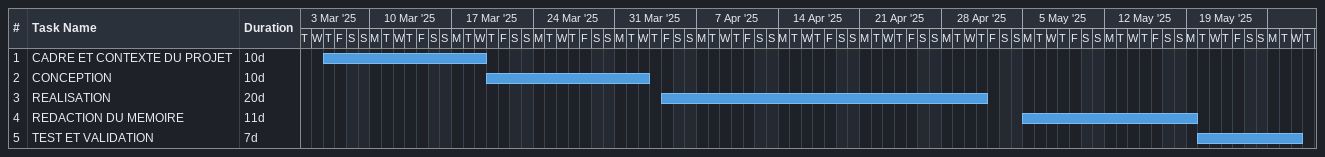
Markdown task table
| ID | Task | Duration | Start | Finish |
|---|---|---|---|---|
| 1 | CADRE ET CONTEXTE DU PROJET | 10d | 2025-03-06 | 2025-03-19 |
| 2 | CONCEPTION | 10d | 2025-03-20 | 2025-04-02 |
| 3 | REALISATION | 20d | 2025-04-04 | 2025-05-01 |
| 4 | REDACTION DU MEMOIRE | 11d | 2025-05-05 | 2025-05-19 |
| 5 | TEST ET VALIDATION | 7d | 2025-05-20 | 2025-05-28 |
